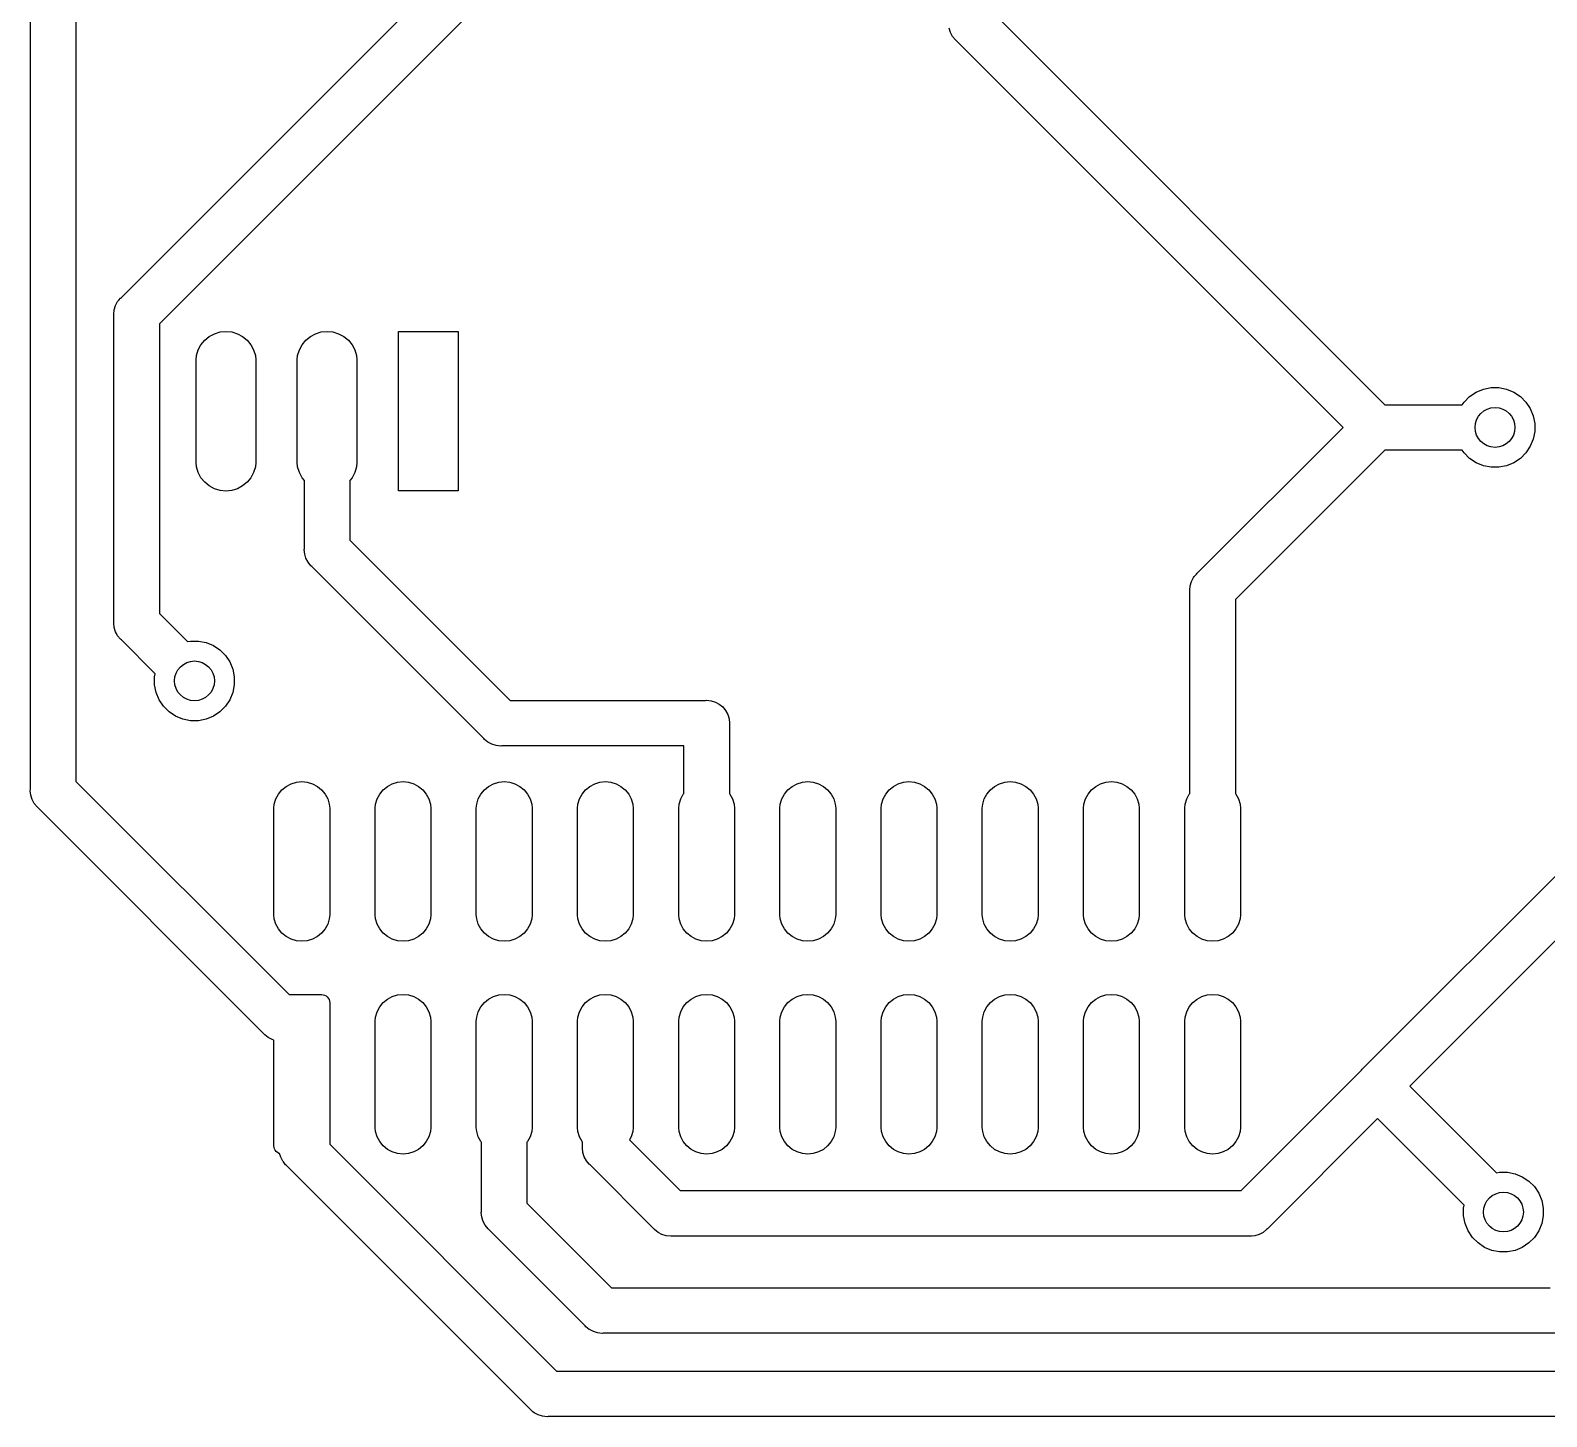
# Model space of a CAD drawing. Extents: x 0.31 to 6.77, y 0.22 to 4.01.
# Drawn here: x 0.307 to 1.805, y 0.707 to 2.076 of the extents above; entities that cross this region are included whole.
import ezdxf

# ---------------------------------------------------------------- set-up
doc = ezdxf.new("R2010")
doc.units = 0
doc.header["$MEASUREMENT"] = 0
doc.layers.add('BLACK', color=7, linetype='CONTINUOUS')

msp = doc.modelspace()

# ---------------------------------------------------------------- linework, layer by layer
at = {"layer": 'BLACK', "linetype": 'CONTINUOUS'}
for p, q in [((0.396659, 1.8124), (1.1025, 2.51825)), ((1.14013, 2.49223), (0.434287, 1.78639)), ((0.306835, 1.32609), (0.306835, 2.29569)), ((0.351835, 2.28748), (0.351835, 1.33431)), ((1.2594, 2.09218), (1.64511, 1.70647)), ((1.21601, 2.07421), (1.21472, 2.07845)), ((1.2181, 2.0703), (1.21601, 2.07421)), ((1.22091, 2.06688), (1.2181, 2.0703)), ((1.22177, 2.06617), (1.22091, 2.06688)), ((1.60397, 1.68397), (1.22177, 2.06617)), ((0.389179, 1.79571), (0.389613, 1.80012)), ((0.389613, 1.80012), (0.3909, 1.80436)), ((0.3909, 1.80436), (0.392989, 1.80827)), ((0.392989, 1.80827), (0.394113, 1.80964)), ((0.394113, 1.80964), (0.395801, 1.8117)), ((0.395801, 1.8117), (0.396659, 1.8124)), ((0.389287, 1.79461), (0.389179, 1.79571)), ((0.389287, 1.49185), (0.389287, 1.79461)), ((0.434287, 1.78639), (0.434287, 1.50006)), ((0.47533, 1.7657), (0.47902, 1.77019)), ((0.47902, 1.77019), (0.483516, 1.77388)), ((0.483516, 1.77388), (0.488646, 1.77662)), ((0.488646, 1.77662), (0.494212, 1.77831)), ((0.494212, 1.77831), (0.5, 1.77888)), ((0.5, 1.77888), (0.505788, 1.77831)), ((0.505788, 1.77831), (0.511354, 1.77662)), ((0.511354, 1.77662), (0.516484, 1.77388)), ((0.516484, 1.77388), (0.52098, 1.77019)), ((0.52098, 1.77019), (0.52467, 1.7657)), ((0.57533, 1.7657), (0.57902, 1.77019)), ((0.57902, 1.77019), (0.583516, 1.77388)), ((0.583516, 1.77388), (0.588646, 1.77662)), ((0.588646, 1.77662), (0.594212, 1.77831)), ((0.594212, 1.77831), (0.6, 1.77888)), ((0.6, 1.77888), (0.605788, 1.77831)), ((0.605788, 1.77831), (0.611354, 1.77662)), ((0.611354, 1.77662), (0.616484, 1.77388)), ((0.616484, 1.77388), (0.62098, 1.77019)), ((0.62098, 1.77019), (0.62467, 1.7657)), ((0.670472, 1.62126), (0.670472, 1.77874)), ((0.670472, 1.77874), (0.729528, 1.77874)), ((0.729528, 1.77874), (0.729528, 1.62126)), ((0.470472, 1.75066), (0.4709, 1.755)), ((0.4709, 1.755), (0.472588, 1.76057)), ((0.472588, 1.76057), (0.47533, 1.7657)), ((0.52467, 1.7657), (0.527412, 1.76057)), ((0.527412, 1.76057), (0.5291, 1.755)), ((0.5291, 1.755), (0.529528, 1.75066)), ((0.570472, 1.75066), (0.5709, 1.755)), ((0.5709, 1.755), (0.572588, 1.76057)), ((0.572588, 1.76057), (0.57533, 1.7657)), ((0.62467, 1.7657), (0.627412, 1.76057)), ((0.627412, 1.76057), (0.6291, 1.755)), ((0.6291, 1.755), (0.629528, 1.75066)), ((0.470472, 1.64934), (0.470472, 1.75066)), ((0.529528, 1.75066), (0.529528, 1.64934)), ((0.570472, 1.64934), (0.570472, 1.75066)), ((0.629528, 1.75066), (0.629528, 1.64934)), ((1.7426, 1.72183), (1.75021, 1.72334)), ((1.75021, 1.72334), (1.75796, 1.72334)), ((1.75796, 1.72334), (1.76557, 1.72183)), ((1.72177, 1.70647), (1.7235, 1.70907)), ((1.7235, 1.70907), (1.72899, 1.71455)), ((1.72899, 1.71455), (1.73543, 1.71886)), ((1.73543, 1.71886), (1.7426, 1.72183)), ((1.76557, 1.72183), (1.77273, 1.71886)), ((1.77273, 1.71886), (1.77918, 1.71455)), ((1.77918, 1.71455), (1.78466, 1.70907)), ((1.78466, 1.70907), (1.78897, 1.70262)), ((1.64511, 1.70647), (1.72177, 1.70647)), ((1.78897, 1.70262), (1.79194, 1.69545)), ((1.79194, 1.69545), (1.79345, 1.68785)), ((1.45987, 1.53987), (1.60397, 1.68397)), ((1.79345, 1.68009), (1.79194, 1.67248)), ((1.79345, 1.68785), (1.79345, 1.68009)), ((1.78897, 1.66532), (1.78466, 1.65887)), ((1.79194, 1.67248), (1.78897, 1.66532)), ((0.4709, 1.645), (0.470472, 1.64934)), ((0.529528, 1.64934), (0.5291, 1.645)), ((0.5709, 1.645), (0.570472, 1.64934)), ((0.629528, 1.64934), (0.6291, 1.645)), ((1.64511, 1.66147), (1.4975, 1.51386)), ((1.72177, 1.66147), (1.64511, 1.66147)), ((1.7235, 1.65887), (1.72177, 1.66147)), ((1.72899, 1.65339), (1.7235, 1.65887)), ((1.73543, 1.64908), (1.72899, 1.65339)), ((1.7426, 1.64611), (1.73543, 1.64908)), ((1.77273, 1.64908), (1.76557, 1.64611)), ((1.77918, 1.65339), (1.77273, 1.64908)), ((1.78466, 1.65887), (1.77918, 1.65339)), ((0.472588, 1.63943), (0.4709, 1.645)), ((0.47533, 1.6343), (0.472588, 1.63943)), ((0.47902, 1.62981), (0.47533, 1.6343)), ((0.52467, 1.6343), (0.52098, 1.62981)), ((0.527412, 1.63943), (0.52467, 1.6343)), ((0.5291, 1.645), (0.527412, 1.63943)), ((0.572588, 1.63943), (0.5709, 1.645)), ((0.57533, 1.6343), (0.572588, 1.63943)), ((0.5775, 1.63166), (0.57533, 1.6343)), ((0.62467, 1.6343), (0.6225, 1.63166)), ((0.627412, 1.63943), (0.62467, 1.6343)), ((0.6291, 1.645), (0.627412, 1.63943)), ((1.75021, 1.6446), (1.7426, 1.64611)), ((1.75796, 1.6446), (1.75021, 1.6446)), ((1.76557, 1.64611), (1.75796, 1.6446)), ((0.483516, 1.62612), (0.47902, 1.62981)), ((0.488646, 1.62338), (0.483516, 1.62612)), ((0.494212, 1.62169), (0.488646, 1.62338)), ((0.5, 1.62112), (0.494212, 1.62169)), ((0.505788, 1.62169), (0.5, 1.62112)), ((0.511354, 1.62338), (0.505788, 1.62169)), ((0.516484, 1.62612), (0.511354, 1.62338)), ((0.52098, 1.62981), (0.516484, 1.62612)), ((0.5775, 1.56443), (0.5775, 1.63166)), ((0.6225, 1.63166), (0.6225, 1.57264)), ((0.729528, 1.62126), (0.670472, 1.62126)), ((0.577391, 1.56332), (0.5775, 1.56443)), ((0.577826, 1.55891), (0.577391, 1.56332)), ((0.579112, 1.55467), (0.577826, 1.55891)), ((0.6225, 1.57264), (0.780847, 1.4143)), ((0.581201, 1.55076), (0.579112, 1.55467)), ((0.584013, 1.54734), (0.581201, 1.55076)), ((0.581201, 1.55076), (0.581201, 1.55076)), ((0.584872, 1.54663), (0.584013, 1.54734)), ((0.754836, 1.37667), (0.584872, 1.54663)), ((1.45283, 1.52759), (1.45411, 1.53183)), ((1.45411, 1.53183), (1.4562, 1.53574)), ((1.4562, 1.53574), (1.45691, 1.5366)), ((1.45691, 1.5366), (1.45901, 1.53916)), ((1.45901, 1.53916), (1.45987, 1.53987)), ((1.45239, 1.52318), (1.45283, 1.52759)), ((1.4525, 1.52207), (1.45239, 1.52318)), ((1.4525, 1.39069), (1.4525, 1.52207)), ((1.4975, 1.51386), (1.4975, 1.32232)), ((0.434287, 1.50006), (0.462004, 1.47234)), ((0.389179, 1.49074), (0.389287, 1.49185)), ((0.389613, 1.48633), (0.389179, 1.49074)), ((0.3909, 1.48209), (0.389613, 1.48633)), ((0.391828, 1.48035), (0.3909, 1.48209)), ((0.392989, 1.47818), (0.391828, 1.48035)), ((0.395801, 1.47475), (0.392989, 1.47818)), ((0.396659, 1.47405), (0.395801, 1.47475)), ((0.430184, 1.44052), (0.396659, 1.47405)), ((0.462004, 1.47234), (0.465067, 1.47295)), ((0.465067, 1.47295), (0.472822, 1.47295)), ((0.472822, 1.47295), (0.480429, 1.47144)), ((0.480429, 1.47144), (0.487594, 1.46847)), ((0.487594, 1.46847), (0.494042, 1.46416)), ((0.494042, 1.46416), (0.499526, 1.45868)), ((0.499526, 1.45868), (0.503834, 1.45223)), ((0.429575, 1.43746), (0.430184, 1.44052)), ((0.503834, 1.45223), (0.506802, 1.44507)), ((0.506802, 1.44507), (0.508315, 1.43746)), ((0.429575, 1.42971), (0.429575, 1.43746)), ((0.431088, 1.4221), (0.429575, 1.42971)), ((0.508315, 1.42971), (0.506802, 1.4221)), ((0.508315, 1.43746), (0.508315, 1.42971)), ((0.434056, 1.41493), (0.431088, 1.4221)), ((0.438364, 1.40849), (0.434056, 1.41493)), ((0.503834, 1.41493), (0.499526, 1.40849)), ((0.506802, 1.4221), (0.503834, 1.41493)), ((0.780847, 1.4143), (0.973895, 1.4143)), ((0.973895, 1.4143), (0.975, 1.4144)), ((0.975, 1.4144), (0.979411, 1.41397)), ((0.979411, 1.41397), (0.983652, 1.41268)), ((0.983652, 1.41268), (0.987561, 1.41059)), ((0.987561, 1.41059), (0.990987, 1.40778)), ((0.443848, 1.403), (0.438364, 1.40849)), ((0.450296, 1.39869), (0.443848, 1.403)), ((0.457461, 1.39573), (0.450296, 1.39869)), ((0.465067, 1.39421), (0.457461, 1.39573)), ((0.472822, 1.39421), (0.465067, 1.39421)), ((0.480429, 1.39573), (0.472822, 1.39421)), ((0.487594, 1.39869), (0.480429, 1.39573)), ((0.494042, 1.403), (0.487594, 1.39869)), ((0.499526, 1.40849), (0.494042, 1.403)), ((0.990987, 1.40778), (0.993799, 1.40436)), ((0.993799, 1.40436), (0.995888, 1.40045)), ((0.995888, 1.40045), (0.997174, 1.39621)), ((0.997174, 1.39621), (0.997609, 1.3918)), ((0.997609, 1.3918), (0.9975, 1.39069)), ((0.9975, 1.39069), (0.9975, 1.32232)), ((1.4525, 1.32232), (1.4525, 1.39069)), ((1.4525, 1.39069), (1.4525, 1.39069)), ((0.755541, 1.37581), (0.754836, 1.37667)), ((0.758967, 1.373), (0.755541, 1.37581)), ((0.762876, 1.37091), (0.758967, 1.373)), ((0.767117, 1.36962), (0.762876, 1.37091)), ((0.771528, 1.36919), (0.767117, 1.36962)), ((0.772633, 1.3693), (0.771528, 1.36919)), ((0.9525, 1.3693), (0.772633, 1.3693)), ((0.9525, 1.32232), (0.9525, 1.3693)), ((0.351835, 1.33431), (0.562521, 1.12362)), ((0.569597, 1.33346), (0.575, 1.33399)), ((0.575, 1.33399), (0.580402, 1.33346)), ((0.669597, 1.33346), (0.675, 1.33399)), ((0.675, 1.33399), (0.680402, 1.33346)), ((0.769597, 1.33346), (0.775, 1.33399)), ((0.775, 1.33399), (0.780402, 1.33346)), ((0.869597, 1.33346), (0.875, 1.33399)), ((0.875, 1.33399), (0.880402, 1.33346)), ((1.0696, 1.33346), (1.075, 1.33399)), ((1.075, 1.33399), (1.0804, 1.33346)), ((1.1696, 1.33346), (1.175, 1.33399)), ((1.175, 1.33399), (1.1804, 1.33346)), ((1.2696, 1.33346), (1.275, 1.33399)), ((1.275, 1.33399), (1.2804, 1.33346)), ((1.3696, 1.33346), (1.375, 1.33399)), ((1.375, 1.33399), (1.3804, 1.33346)), ((0.306726, 1.32499), (0.306835, 1.32609)), ((0.30716, 1.32058), (0.306726, 1.32499)), ((0.308447, 1.31634), (0.30716, 1.32058)), ((0.549416, 1.3169), (0.551975, 1.32168)), ((0.551975, 1.32168), (0.555419, 1.32588)), ((0.555419, 1.32588), (0.559615, 1.32932)), ((0.559615, 1.32932), (0.564403, 1.33188)), ((0.564403, 1.33188), (0.569597, 1.33346)), ((0.580402, 1.33346), (0.585597, 1.33188)), ((0.585597, 1.33188), (0.590385, 1.32932)), ((0.590385, 1.32932), (0.594581, 1.32588)), ((0.594581, 1.32588), (0.598025, 1.32168)), ((0.598025, 1.32168), (0.600584, 1.3169)), ((0.649416, 1.3169), (0.651975, 1.32168)), ((0.651975, 1.32168), (0.655419, 1.32588)), ((0.655419, 1.32588), (0.659615, 1.32932)), ((0.659615, 1.32932), (0.664403, 1.33188)), ((0.664403, 1.33188), (0.669597, 1.33346)), ((0.680402, 1.33346), (0.685597, 1.33188)), ((0.685597, 1.33188), (0.690385, 1.32932)), ((0.690385, 1.32932), (0.694581, 1.32588)), ((0.694581, 1.32588), (0.698025, 1.32168)), ((0.698025, 1.32168), (0.700584, 1.3169)), ((0.749416, 1.3169), (0.751975, 1.32168)), ((0.751975, 1.32168), (0.755419, 1.32588)), ((0.755419, 1.32588), (0.759615, 1.32932)), ((0.759615, 1.32932), (0.764403, 1.33188)), ((0.764403, 1.33188), (0.769597, 1.33346)), ((0.780402, 1.33346), (0.785597, 1.33188)), ((0.785597, 1.33188), (0.790385, 1.32932)), ((0.790385, 1.32932), (0.794581, 1.32588)), ((0.794581, 1.32588), (0.798025, 1.32168)), ((0.798025, 1.32168), (0.800584, 1.3169)), ((0.849416, 1.3169), (0.851975, 1.32168)), ((0.851975, 1.32168), (0.855419, 1.32588)), ((0.855419, 1.32588), (0.859615, 1.32932)), ((0.859615, 1.32932), (0.864403, 1.33188)), ((0.864403, 1.33188), (0.869597, 1.33346)), ((0.880402, 1.33346), (0.885597, 1.33188)), ((0.885597, 1.33188), (0.890385, 1.32932)), ((0.890385, 1.32932), (0.894581, 1.32588)), ((0.894581, 1.32588), (0.898025, 1.32168)), ((0.898025, 1.32168), (0.900584, 1.3169)), ((0.949416, 1.3169), (0.951975, 1.32168)), ((0.951975, 1.32168), (0.9525, 1.32232)), ((0.9975, 1.32232), (0.998025, 1.32168)), ((0.998025, 1.32168), (1.00058, 1.3169)), ((1.04942, 1.3169), (1.05197, 1.32168)), ((1.05197, 1.32168), (1.05542, 1.32588)), ((1.05542, 1.32588), (1.05961, 1.32932)), ((1.05961, 1.32932), (1.0644, 1.33188)), ((1.0644, 1.33188), (1.0696, 1.33346)), ((1.0804, 1.33346), (1.0856, 1.33188)), ((1.0856, 1.33188), (1.09039, 1.32932)), ((1.09039, 1.32932), (1.09458, 1.32588)), ((1.09458, 1.32588), (1.09803, 1.32168)), ((1.09803, 1.32168), (1.10058, 1.3169)), ((1.14942, 1.3169), (1.15197, 1.32168)), ((1.15197, 1.32168), (1.15542, 1.32588)), ((1.15542, 1.32588), (1.15961, 1.32932)), ((1.15961, 1.32932), (1.1644, 1.33188)), ((1.1644, 1.33188), (1.1696, 1.33346)), ((1.1804, 1.33346), (1.1856, 1.33188)), ((1.1856, 1.33188), (1.19039, 1.32932)), ((1.19039, 1.32932), (1.19458, 1.32588)), ((1.19458, 1.32588), (1.19803, 1.32168)), ((1.19803, 1.32168), (1.20058, 1.3169)), ((1.24942, 1.3169), (1.25197, 1.32168)), ((1.25197, 1.32168), (1.25542, 1.32588)), ((1.25542, 1.32588), (1.25961, 1.32932)), ((1.25961, 1.32932), (1.2644, 1.33188)), ((1.2644, 1.33188), (1.2696, 1.33346)), ((1.2804, 1.33346), (1.2856, 1.33188)), ((1.2856, 1.33188), (1.29039, 1.32932)), ((1.29039, 1.32932), (1.29458, 1.32588)), ((1.29458, 1.32588), (1.29803, 1.32168)), ((1.29803, 1.32168), (1.30058, 1.3169)), ((1.34942, 1.3169), (1.35197, 1.32168)), ((1.35197, 1.32168), (1.35542, 1.32588)), ((1.35542, 1.32588), (1.35961, 1.32932)), ((1.35961, 1.32932), (1.3644, 1.33188)), ((1.3644, 1.33188), (1.3696, 1.33346)), ((1.3804, 1.33346), (1.3856, 1.33188)), ((1.3856, 1.33188), (1.39039, 1.32932)), ((1.39039, 1.32932), (1.39458, 1.32588)), ((1.39458, 1.32588), (1.39803, 1.32168)), ((1.39803, 1.32168), (1.40058, 1.3169)), ((1.44942, 1.3169), (1.45197, 1.32168)), ((1.45197, 1.32168), (1.4525, 1.32232)), ((1.4975, 1.32232), (1.49803, 1.32168)), ((1.49803, 1.32168), (1.50058, 1.3169)), ((0.310536, 1.31243), (0.308447, 1.31634)), ((0.313348, 1.309), (0.310536, 1.31243)), ((0.310536, 1.31243), (0.310536, 1.31243)), ((0.314206, 1.3083), (0.313348, 1.309)), ((0.537631, 1.08487), (0.314206, 1.3083)), ((0.547441, 1.30765), (0.54784, 1.3117)), ((0.547441, 1.20258), (0.547441, 1.30765)), ((0.54784, 1.3117), (0.549416, 1.3169)), ((0.600584, 1.3169), (0.60216, 1.3117)), ((0.60216, 1.3117), (0.602559, 1.30765)), ((0.602559, 1.30765), (0.602559, 1.20258)), ((0.647441, 1.30765), (0.64784, 1.3117)), ((0.647441, 1.20258), (0.647441, 1.30765)), ((0.64784, 1.3117), (0.649416, 1.3169)), ((0.700584, 1.3169), (0.70216, 1.3117)), ((0.70216, 1.3117), (0.702559, 1.30765)), ((0.702559, 1.30765), (0.702559, 1.20258)), ((0.747441, 1.30765), (0.74784, 1.3117)), ((0.747441, 1.20258), (0.747441, 1.30765)), ((0.74784, 1.3117), (0.749416, 1.3169)), ((0.800584, 1.3169), (0.80216, 1.3117)), ((0.80216, 1.3117), (0.802559, 1.30765)), ((0.802559, 1.30765), (0.802559, 1.20258)), ((0.847441, 1.30765), (0.84784, 1.3117)), ((0.847441, 1.20258), (0.847441, 1.30765)), ((0.84784, 1.3117), (0.849416, 1.3169)), ((0.900584, 1.3169), (0.90216, 1.3117)), ((0.90216, 1.3117), (0.902559, 1.30765)), ((0.902559, 1.30765), (0.902559, 1.20258)), ((0.947441, 1.30765), (0.94784, 1.3117)), ((0.947441, 1.20258), (0.947441, 1.30765)), ((0.94784, 1.3117), (0.949416, 1.3169)), ((1.00058, 1.3169), (1.00216, 1.3117)), ((1.00216, 1.3117), (1.00256, 1.30765)), ((1.00256, 1.30765), (1.00256, 1.20258)), ((1.04744, 1.30765), (1.04784, 1.3117)), ((1.04744, 1.20258), (1.04744, 1.30765)), ((1.04784, 1.3117), (1.04942, 1.3169)), ((1.10058, 1.3169), (1.10216, 1.3117)), ((1.10216, 1.3117), (1.10256, 1.30765)), ((1.10256, 1.30765), (1.10256, 1.20258)), ((1.14744, 1.30765), (1.14784, 1.3117)), ((1.14744, 1.20258), (1.14744, 1.30765)), ((1.14784, 1.3117), (1.14942, 1.3169)), ((1.20058, 1.3169), (1.20216, 1.3117)), ((1.20216, 1.3117), (1.20256, 1.30765)), ((1.20256, 1.30765), (1.20256, 1.20258)), ((1.24744, 1.30765), (1.24784, 1.3117)), ((1.24744, 1.20258), (1.24744, 1.30765)), ((1.24784, 1.3117), (1.24942, 1.3169)), ((1.30058, 1.3169), (1.30216, 1.3117)), ((1.30216, 1.3117), (1.30256, 1.30765)), ((1.30256, 1.30765), (1.30256, 1.20258)), ((1.34744, 1.30765), (1.34784, 1.3117)), ((1.34744, 1.20258), (1.34744, 1.30765)), ((1.34784, 1.3117), (1.34942, 1.3169)), ((1.40058, 1.3169), (1.40216, 1.3117)), ((1.40216, 1.3117), (1.40256, 1.30765)), ((1.40256, 1.30765), (1.40256, 1.20258)), ((1.44744, 1.30765), (1.44784, 1.3117)), ((1.44744, 1.20258), (1.44744, 1.30765)), ((1.44784, 1.3117), (1.44942, 1.3169)), ((1.50058, 1.3169), (1.50216, 1.3117)), ((1.50216, 1.3117), (1.50256, 1.30765)), ((1.50256, 1.30765), (1.50256, 1.20258)), ((1.62293, 1.04981), (1.83195, 1.25882)), ((1.86958, 1.23281), (1.66988, 1.03311)), ((0.54784, 1.19853), (0.547441, 1.20258)), ((0.602559, 1.20258), (0.60216, 1.19853)), ((0.64784, 1.19853), (0.647441, 1.20258)), ((0.702559, 1.20258), (0.70216, 1.19853)), ((0.74784, 1.19853), (0.747441, 1.20258)), ((0.802559, 1.20258), (0.80216, 1.19853)), ((0.84784, 1.19853), (0.847441, 1.20258)), ((0.902559, 1.20258), (0.90216, 1.19853)), ((0.94784, 1.19853), (0.947441, 1.20258)), ((1.00256, 1.20258), (1.00216, 1.19853)), ((1.04784, 1.19853), (1.04744, 1.20258)), ((1.10256, 1.20258), (1.10216, 1.19853)), ((1.14784, 1.19853), (1.14744, 1.20258)), ((1.20256, 1.20258), (1.20216, 1.19853)), ((1.24784, 1.19853), (1.24744, 1.20258)), ((1.30256, 1.20258), (1.30216, 1.19853)), ((1.34784, 1.19853), (1.34744, 1.20258)), ((1.40256, 1.20258), (1.40216, 1.19853)), ((1.44784, 1.19853), (1.44744, 1.20258)), ((1.50256, 1.20258), (1.50216, 1.19853)), ((0.549416, 1.19334), (0.54784, 1.19853)), ((0.551975, 1.18855), (0.549416, 1.19334)), ((0.555419, 1.18436), (0.551975, 1.18855)), ((0.559615, 1.18091), (0.555419, 1.18436)), ((0.594581, 1.18436), (0.590385, 1.18091)), ((0.598025, 1.18855), (0.594581, 1.18436)), ((0.600584, 1.19334), (0.598025, 1.18855)), ((0.60216, 1.19853), (0.600584, 1.19334)), ((0.649416, 1.19334), (0.64784, 1.19853)), ((0.651975, 1.18855), (0.649416, 1.19334)), ((0.655419, 1.18436), (0.651975, 1.18855)), ((0.659615, 1.18091), (0.655419, 1.18436)), ((0.694581, 1.18436), (0.690385, 1.18091)), ((0.698025, 1.18855), (0.694581, 1.18436)), ((0.700584, 1.19334), (0.698025, 1.18855)), ((0.70216, 1.19853), (0.700584, 1.19334)), ((0.749416, 1.19334), (0.74784, 1.19853)), ((0.751975, 1.18855), (0.749416, 1.19334)), ((0.755419, 1.18436), (0.751975, 1.18855)), ((0.759615, 1.18091), (0.755419, 1.18436)), ((0.794581, 1.18436), (0.790385, 1.18091)), ((0.798025, 1.18855), (0.794581, 1.18436)), ((0.800584, 1.19334), (0.798025, 1.18855)), ((0.80216, 1.19853), (0.800584, 1.19334)), ((0.849416, 1.19334), (0.84784, 1.19853)), ((0.851975, 1.18855), (0.849416, 1.19334)), ((0.855419, 1.18436), (0.851975, 1.18855)), ((0.859615, 1.18091), (0.855419, 1.18436)), ((0.894581, 1.18436), (0.890385, 1.18091)), ((0.898025, 1.18855), (0.894581, 1.18436)), ((0.900584, 1.19334), (0.898025, 1.18855)), ((0.90216, 1.19853), (0.900584, 1.19334)), ((0.949416, 1.19334), (0.94784, 1.19853)), ((0.951975, 1.18855), (0.949416, 1.19334)), ((0.955419, 1.18436), (0.951975, 1.18855)), ((0.959615, 1.18091), (0.955419, 1.18436)), ((0.994581, 1.18436), (0.990385, 1.18091)), ((0.998025, 1.18855), (0.994581, 1.18436)), ((1.00058, 1.19334), (0.998025, 1.18855)), ((1.00216, 1.19853), (1.00058, 1.19334)), ((1.04942, 1.19334), (1.04784, 1.19853)), ((1.05197, 1.18855), (1.04942, 1.19334)), ((1.05542, 1.18436), (1.05197, 1.18855)), ((1.05961, 1.18091), (1.05542, 1.18436)), ((1.09458, 1.18436), (1.09039, 1.18091)), ((1.09803, 1.18855), (1.09458, 1.18436)), ((1.10058, 1.19334), (1.09803, 1.18855)), ((1.10216, 1.19853), (1.10058, 1.19334)), ((1.14942, 1.19334), (1.14784, 1.19853)), ((1.15197, 1.18855), (1.14942, 1.19334)), ((1.15542, 1.18436), (1.15197, 1.18855)), ((1.15961, 1.18091), (1.15542, 1.18436)), ((1.19458, 1.18436), (1.19039, 1.18091)), ((1.19803, 1.18855), (1.19458, 1.18436)), ((1.20058, 1.19334), (1.19803, 1.18855)), ((1.20216, 1.19853), (1.20058, 1.19334)), ((1.24942, 1.19334), (1.24784, 1.19853)), ((1.25197, 1.18855), (1.24942, 1.19334)), ((1.25542, 1.18436), (1.25197, 1.18855)), ((1.25961, 1.18091), (1.25542, 1.18436)), ((1.29458, 1.18436), (1.29039, 1.18091)), ((1.29803, 1.18855), (1.29458, 1.18436)), ((1.30058, 1.19334), (1.29803, 1.18855)), ((1.30216, 1.19853), (1.30058, 1.19334)), ((1.34942, 1.19334), (1.34784, 1.19853)), ((1.35197, 1.18855), (1.34942, 1.19334)), ((1.35542, 1.18436), (1.35197, 1.18855)), ((1.35961, 1.18091), (1.35542, 1.18436)), ((1.39458, 1.18436), (1.39039, 1.18091)), ((1.39803, 1.18855), (1.39458, 1.18436)), ((1.40058, 1.19334), (1.39803, 1.18855)), ((1.40216, 1.19853), (1.40058, 1.19334)), ((1.44942, 1.19334), (1.44784, 1.19853)), ((1.45197, 1.18855), (1.44942, 1.19334)), ((1.45542, 1.18436), (1.45197, 1.18855)), ((1.45961, 1.18091), (1.45542, 1.18436)), ((1.49458, 1.18436), (1.49039, 1.18091)), ((1.49803, 1.18855), (1.49458, 1.18436)), ((1.50058, 1.19334), (1.49803, 1.18855)), ((1.50216, 1.19853), (1.50058, 1.19334)), ((0.564403, 1.17835), (0.559615, 1.18091)), ((0.569598, 1.17678), (0.564403, 1.17835)), ((0.575, 1.17624), (0.569598, 1.17678)), ((0.580403, 1.17678), (0.575, 1.17624)), ((0.585597, 1.17835), (0.580403, 1.17678)), ((0.590385, 1.18091), (0.585597, 1.17835)), ((0.664403, 1.17835), (0.659615, 1.18091)), ((0.669598, 1.17678), (0.664403, 1.17835)), ((0.675, 1.17624), (0.669598, 1.17678)), ((0.680403, 1.17678), (0.675, 1.17624)), ((0.685597, 1.17835), (0.680403, 1.17678)), ((0.690385, 1.18091), (0.685597, 1.17835)), ((0.764403, 1.17835), (0.759615, 1.18091)), ((0.769598, 1.17678), (0.764403, 1.17835)), ((0.775, 1.17624), (0.769598, 1.17678)), ((0.780403, 1.17678), (0.775, 1.17624)), ((0.785597, 1.17835), (0.780403, 1.17678)), ((0.790385, 1.18091), (0.785597, 1.17835)), ((0.864403, 1.17835), (0.859615, 1.18091)), ((0.869598, 1.17678), (0.864403, 1.17835)), ((0.875, 1.17624), (0.869598, 1.17678)), ((0.880403, 1.17678), (0.875, 1.17624)), ((0.885597, 1.17835), (0.880403, 1.17678)), ((0.890385, 1.18091), (0.885597, 1.17835)), ((0.964403, 1.17835), (0.959615, 1.18091)), ((0.969598, 1.17678), (0.964403, 1.17835)), ((0.975, 1.17624), (0.969598, 1.17678)), ((0.980403, 1.17678), (0.975, 1.17624)), ((0.985597, 1.17835), (0.980403, 1.17678)), ((0.990385, 1.18091), (0.985597, 1.17835)), ((1.0644, 1.17835), (1.05961, 1.18091)), ((1.0696, 1.17678), (1.0644, 1.17835)), ((1.075, 1.17624), (1.0696, 1.17678)), ((1.0804, 1.17678), (1.075, 1.17624)), ((1.0856, 1.17835), (1.0804, 1.17678)), ((1.09039, 1.18091), (1.0856, 1.17835)), ((1.1644, 1.17835), (1.15961, 1.18091)), ((1.1696, 1.17678), (1.1644, 1.17835)), ((1.175, 1.17624), (1.1696, 1.17678)), ((1.1804, 1.17678), (1.175, 1.17624)), ((1.1856, 1.17835), (1.1804, 1.17678)), ((1.19039, 1.18091), (1.1856, 1.17835)), ((1.2644, 1.17835), (1.25961, 1.18091)), ((1.2696, 1.17678), (1.2644, 1.17835)), ((1.275, 1.17624), (1.2696, 1.17678)), ((1.2804, 1.17678), (1.275, 1.17624)), ((1.2856, 1.17835), (1.2804, 1.17678)), ((1.29039, 1.18091), (1.2856, 1.17835)), ((1.3644, 1.17835), (1.35961, 1.18091)), ((1.3696, 1.17678), (1.3644, 1.17835)), ((1.375, 1.17624), (1.3696, 1.17678)), ((1.3804, 1.17678), (1.375, 1.17624)), ((1.3856, 1.17835), (1.3804, 1.17678)), ((1.39039, 1.18091), (1.3856, 1.17835)), ((1.4644, 1.17835), (1.45961, 1.18091)), ((1.4696, 1.17678), (1.4644, 1.17835)), ((1.475, 1.17624), (1.4696, 1.17678)), ((1.4804, 1.17678), (1.475, 1.17624)), ((1.4856, 1.17835), (1.4804, 1.17678)), ((1.49039, 1.18091), (1.4856, 1.17835)), ((0.562521, 1.12362), (0.594457, 1.12362)), ((0.594457, 1.12362), (0.596037, 1.12347)), ((0.596037, 1.12347), (0.597557, 1.12301)), ((0.597557, 1.12301), (0.598958, 1.12226)), ((0.598958, 1.12226), (0.600186, 1.12125)), ((0.600186, 1.12125), (0.601194, 1.12002)), ((0.601194, 1.12002), (0.601942, 1.11862)), ((0.601942, 1.11862), (0.602403, 1.1171)), ((0.602403, 1.1171), (0.602559, 1.11552)), ((0.602559, 1.11552), (0.602559, 0.975765)), ((0.649416, 1.10666), (0.651975, 1.11145)), ((0.651975, 1.11145), (0.655419, 1.11564)), ((0.655419, 1.11564), (0.659615, 1.11909)), ((0.659615, 1.11909), (0.664403, 1.12165)), ((0.664403, 1.12165), (0.669597, 1.12322)), ((0.669597, 1.12322), (0.675, 1.12376)), ((0.675, 1.12376), (0.680402, 1.12322)), ((0.680402, 1.12322), (0.685597, 1.12165)), ((0.685597, 1.12165), (0.690385, 1.11909)), ((0.690385, 1.11909), (0.694581, 1.11564)), ((0.694581, 1.11564), (0.698025, 1.11145)), ((0.698025, 1.11145), (0.700584, 1.10666)), ((0.749416, 1.10666), (0.751975, 1.11145)), ((0.751975, 1.11145), (0.755419, 1.11564)), ((0.755419, 1.11564), (0.759615, 1.11909)), ((0.759615, 1.11909), (0.764403, 1.12165)), ((0.764403, 1.12165), (0.769597, 1.12322)), ((0.769597, 1.12322), (0.775, 1.12376)), ((0.775, 1.12376), (0.780402, 1.12322)), ((0.780402, 1.12322), (0.785597, 1.12165)), ((0.785597, 1.12165), (0.790385, 1.11909)), ((0.790385, 1.11909), (0.794581, 1.11564)), ((0.794581, 1.11564), (0.798025, 1.11145)), ((0.798025, 1.11145), (0.800584, 1.10666)), ((0.849416, 1.10666), (0.851975, 1.11145)), ((0.851975, 1.11145), (0.855419, 1.11564)), ((0.855419, 1.11564), (0.859615, 1.11909)), ((0.859615, 1.11909), (0.864403, 1.12165)), ((0.864403, 1.12165), (0.869597, 1.12322)), ((0.869597, 1.12322), (0.875, 1.12376)), ((0.875, 1.12376), (0.880402, 1.12322)), ((0.880402, 1.12322), (0.885597, 1.12165)), ((0.885597, 1.12165), (0.890385, 1.11909)), ((0.890385, 1.11909), (0.894581, 1.11564)), ((0.894581, 1.11564), (0.898025, 1.11145)), ((0.898025, 1.11145), (0.900584, 1.10666)), ((0.949416, 1.10666), (0.951975, 1.11145)), ((0.951975, 1.11145), (0.955419, 1.11564)), ((0.955419, 1.11564), (0.959615, 1.11909)), ((0.959615, 1.11909), (0.964403, 1.12165)), ((0.964403, 1.12165), (0.969597, 1.12322)), ((0.969597, 1.12322), (0.975, 1.12376)), ((0.975, 1.12376), (0.980402, 1.12322)), ((0.980402, 1.12322), (0.985597, 1.12165)), ((0.985597, 1.12165), (0.990385, 1.11909)), ((0.990385, 1.11909), (0.994581, 1.11564)), ((0.994581, 1.11564), (0.998025, 1.11145)), ((0.998025, 1.11145), (1.00058, 1.10666)), ((1.04942, 1.10666), (1.05197, 1.11145)), ((1.05197, 1.11145), (1.05542, 1.11564)), ((1.05542, 1.11564), (1.05961, 1.11909)), ((1.05961, 1.11909), (1.0644, 1.12165)), ((1.0644, 1.12165), (1.0696, 1.12322)), ((1.0696, 1.12322), (1.075, 1.12376)), ((1.075, 1.12376), (1.0804, 1.12322)), ((1.0804, 1.12322), (1.0856, 1.12165)), ((1.0856, 1.12165), (1.09039, 1.11909)), ((1.09039, 1.11909), (1.09458, 1.11564)), ((1.09458, 1.11564), (1.09803, 1.11145)), ((1.09803, 1.11145), (1.10058, 1.10666)), ((1.14942, 1.10666), (1.15197, 1.11145)), ((1.15197, 1.11145), (1.15542, 1.11564)), ((1.15542, 1.11564), (1.15961, 1.11909)), ((1.15961, 1.11909), (1.1644, 1.12165)), ((1.1644, 1.12165), (1.1696, 1.12322)), ((1.1696, 1.12322), (1.175, 1.12376)), ((1.175, 1.12376), (1.1804, 1.12322)), ((1.1804, 1.12322), (1.1856, 1.12165)), ((1.1856, 1.12165), (1.19039, 1.11909)), ((1.19039, 1.11909), (1.19458, 1.11564)), ((1.19458, 1.11564), (1.19803, 1.11145)), ((1.19803, 1.11145), (1.20058, 1.10666)), ((1.24942, 1.10666), (1.25197, 1.11145)), ((1.25197, 1.11145), (1.25542, 1.11564)), ((1.25542, 1.11564), (1.25961, 1.11909)), ((1.25961, 1.11909), (1.2644, 1.12165)), ((1.2644, 1.12165), (1.2696, 1.12322)), ((1.2696, 1.12322), (1.275, 1.12376)), ((1.275, 1.12376), (1.2804, 1.12322)), ((1.2804, 1.12322), (1.2856, 1.12165)), ((1.2856, 1.12165), (1.29039, 1.11909)), ((1.29039, 1.11909), (1.29458, 1.11564)), ((1.29458, 1.11564), (1.29803, 1.11145)), ((1.29803, 1.11145), (1.30058, 1.10666)), ((1.34942, 1.10666), (1.35197, 1.11145)), ((1.35197, 1.11145), (1.35542, 1.11564)), ((1.35542, 1.11564), (1.35961, 1.11909)), ((1.35961, 1.11909), (1.3644, 1.12165)), ((1.3644, 1.12165), (1.3696, 1.12322)), ((1.3696, 1.12322), (1.375, 1.12376)), ((1.375, 1.12376), (1.3804, 1.12322)), ((1.3804, 1.12322), (1.3856, 1.12165)), ((1.3856, 1.12165), (1.39039, 1.11909)), ((1.39039, 1.11909), (1.39458, 1.11564)), ((1.39458, 1.11564), (1.39803, 1.11145)), ((1.39803, 1.11145), (1.40058, 1.10666)), ((1.44942, 1.10666), (1.45197, 1.11145)), ((1.45197, 1.11145), (1.45542, 1.11564)), ((1.45542, 1.11564), (1.45961, 1.11909)), ((1.45961, 1.11909), (1.4644, 1.12165)), ((1.4644, 1.12165), (1.4696, 1.12322)), ((1.4696, 1.12322), (1.475, 1.12376)), ((1.475, 1.12376), (1.4804, 1.12322)), ((1.4804, 1.12322), (1.4856, 1.12165)), ((1.4856, 1.12165), (1.49039, 1.11909)), ((1.49039, 1.11909), (1.49458, 1.11564)), ((1.49458, 1.11564), (1.49803, 1.11145)), ((1.49803, 1.11145), (1.50058, 1.10666)), ((0.647441, 1.09742), (0.64784, 1.10147)), ((0.647441, 0.992347), (0.647441, 1.09742)), ((0.64784, 1.10147), (0.649416, 1.10666)), ((0.700584, 1.10666), (0.70216, 1.10147)), ((0.70216, 1.10147), (0.702559, 1.09742)), ((0.702559, 1.09742), (0.702559, 0.992347)), ((0.747441, 1.09742), (0.74784, 1.10147)), ((0.747441, 0.992347), (0.747441, 1.09742)), ((0.74784, 1.10147), (0.749416, 1.10666)), ((0.800584, 1.10666), (0.80216, 1.10147)), ((0.80216, 1.10147), (0.802559, 1.09742)), ((0.802559, 1.09742), (0.802559, 0.992347)), ((0.847441, 1.09742), (0.84784, 1.10147)), ((0.847441, 0.992347), (0.847441, 1.09742)), ((0.84784, 1.10147), (0.849416, 1.10666)), ((0.900584, 1.10666), (0.90216, 1.10147)), ((0.90216, 1.10147), (0.902559, 1.09742)), ((0.902559, 1.09742), (0.902559, 0.992347)), ((0.947441, 1.09742), (0.94784, 1.10147)), ((0.947441, 0.992347), (0.947441, 1.09742)), ((0.94784, 1.10147), (0.949416, 1.10666)), ((1.00058, 1.10666), (1.00216, 1.10147)), ((1.00216, 1.10147), (1.00256, 1.09742)), ((1.00256, 1.09742), (1.00256, 0.992347)), ((1.04744, 1.09742), (1.04784, 1.10147)), ((1.04744, 0.992347), (1.04744, 1.09742)), ((1.04784, 1.10147), (1.04942, 1.10666)), ((1.10058, 1.10666), (1.10216, 1.10147)), ((1.10216, 1.10147), (1.10256, 1.09742)), ((1.10256, 1.09742), (1.10256, 0.992347)), ((1.14744, 1.09742), (1.14784, 1.10147)), ((1.14744, 0.992347), (1.14744, 1.09742)), ((1.14784, 1.10147), (1.14942, 1.10666)), ((1.20058, 1.10666), (1.20216, 1.10147)), ((1.20216, 1.10147), (1.20256, 1.09742)), ((1.20256, 1.09742), (1.20256, 0.992347)), ((1.24744, 1.09742), (1.24784, 1.10147)), ((1.24744, 0.992347), (1.24744, 1.09742)), ((1.24784, 1.10147), (1.24942, 1.10666)), ((1.30058, 1.10666), (1.30216, 1.10147)), ((1.30216, 1.10147), (1.30256, 1.09742)), ((1.30256, 1.09742), (1.30256, 0.992347)), ((1.34744, 1.09742), (1.34784, 1.10147)), ((1.34744, 0.992347), (1.34744, 1.09742)), ((1.34784, 1.10147), (1.34942, 1.10666)), ((1.40058, 1.10666), (1.40216, 1.10147)), ((1.40216, 1.10147), (1.40256, 1.09742)), ((1.40256, 1.09742), (1.40256, 0.992347)), ((1.44744, 1.09742), (1.44784, 1.10147)), ((1.44744, 0.992347), (1.44744, 1.09742)), ((1.44784, 1.10147), (1.44942, 1.10666)), ((1.50058, 1.10666), (1.50216, 1.10147)), ((1.50216, 1.10147), (1.50256, 1.09742)), ((1.50256, 1.09742), (1.50256, 0.992347)), ((0.538336, 1.08401), (0.537631, 1.08487)), ((0.541762, 1.0812), (0.538336, 1.08401)), ((0.545671, 1.07911), (0.541762, 1.0812)), ((0.547441, 1.07858), (0.545671, 1.07911)), ((0.547441, 0.974244), (0.547441, 1.07858)), ((1.62137, 1.04824), (1.62207, 1.0491)), ((1.62207, 1.0491), (1.62293, 1.04981)), ((1.50309, 0.929965), (1.62137, 1.04824)), ((1.66988, 1.03311), (1.75546, 0.947529)), ((0.64784, 0.988298), (0.647441, 0.992347)), ((0.702559, 0.992347), (0.70216, 0.988298)), ((0.74784, 0.988298), (0.747441, 0.992347)), ((0.802559, 0.992347), (0.80216, 0.988298)), ((0.84784, 0.988298), (0.847441, 0.992347)), ((0.902559, 0.992347), (0.90216, 0.988298)), ((0.94784, 0.988298), (0.947441, 0.992347)), ((1.00256, 0.992347), (1.00216, 0.988298)), ((1.04784, 0.988298), (1.04744, 0.992347)), ((1.10256, 0.992347), (1.10216, 0.988298)), ((1.14784, 0.988298), (1.14744, 0.992347)), ((1.20256, 0.992347), (1.20216, 0.988298)), ((1.24784, 0.988298), (1.24744, 0.992347)), ((1.30256, 0.992347), (1.30216, 0.988298)), ((1.34784, 0.988298), (1.34744, 0.992347)), ((1.40256, 0.992347), (1.40216, 0.988298)), ((1.44784, 0.988298), (1.44744, 0.992347)), ((1.50256, 0.992347), (1.50216, 0.988298)), ((1.63806, 1.00129), (1.5291, 0.892337)), ((1.72364, 0.915709), (1.63806, 1.00129)), ((0.547597, 0.972663), (0.547441, 0.974244)), ((0.602559, 0.975765), (0.826627, 0.751697)), ((0.649416, 0.983103), (0.64784, 0.988298)), ((0.651975, 0.978316), (0.649416, 0.983103)), ((0.655419, 0.974119), (0.651975, 0.978316)), ((0.659615, 0.970675), (0.655419, 0.974119)), ((0.694581, 0.974119), (0.690385, 0.970675)), ((0.698025, 0.978316), (0.694581, 0.974119)), ((0.700584, 0.983103), (0.698025, 0.978316)), ((0.70216, 0.988298), (0.700584, 0.983103)), ((0.749416, 0.983103), (0.74784, 0.988298)), ((0.751975, 0.978316), (0.749416, 0.983103)), ((0.7525, 0.977676), (0.751975, 0.978316)), ((0.7525, 0.90931), (0.7525, 0.977676)), ((0.798025, 0.978316), (0.7975, 0.977676)), ((0.7975, 0.977676), (0.7975, 0.917524)), ((0.800584, 0.983103), (0.798025, 0.978316)), ((0.80216, 0.988298), (0.800584, 0.983103)), ((0.849416, 0.983103), (0.84784, 0.988298)), ((0.851975, 0.978316), (0.849416, 0.983103)), ((0.8525, 0.977676), (0.851975, 0.978316)), ((0.8525, 0.973141), (0.8525, 0.977676)), ((0.900584, 0.983103), (0.898901, 0.979954)), ((0.898901, 0.979954), (0.948891, 0.929965)), ((0.90216, 0.988298), (0.900584, 0.983103)), ((0.949416, 0.983103), (0.94784, 0.988298)), ((0.951975, 0.978316), (0.949416, 0.983103)), ((0.955419, 0.974119), (0.951975, 0.978316)), ((0.959615, 0.970675), (0.955419, 0.974119)), ((0.994581, 0.974119), (0.990385, 0.970675)), ((0.998025, 0.978316), (0.994581, 0.974119)), ((1.00058, 0.983103), (0.998025, 0.978316)), ((1.00216, 0.988298), (1.00058, 0.983103)), ((1.04942, 0.983103), (1.04784, 0.988298)), ((1.05197, 0.978316), (1.04942, 0.983103)), ((1.05542, 0.974119), (1.05197, 0.978316)), ((1.05961, 0.970675), (1.05542, 0.974119)), ((1.09458, 0.974119), (1.09039, 0.970675)), ((1.09803, 0.978316), (1.09458, 0.974119)), ((1.10058, 0.983103), (1.09803, 0.978316)), ((1.10216, 0.988298), (1.10058, 0.983103)), ((1.14942, 0.983103), (1.14784, 0.988298)), ((1.15197, 0.978316), (1.14942, 0.983103)), ((1.15542, 0.974119), (1.15197, 0.978316)), ((1.15961, 0.970675), (1.15542, 0.974119)), ((1.19458, 0.974119), (1.19039, 0.970675)), ((1.19803, 0.978316), (1.19458, 0.974119)), ((1.20058, 0.983103), (1.19803, 0.978316)), ((1.20216, 0.988298), (1.20058, 0.983103)), ((1.24942, 0.983103), (1.24784, 0.988298)), ((1.25197, 0.978316), (1.24942, 0.983103)), ((1.25542, 0.974119), (1.25197, 0.978316)), ((1.25961, 0.970675), (1.25542, 0.974119)), ((1.29458, 0.974119), (1.29039, 0.970675)), ((1.29803, 0.978316), (1.29458, 0.974119)), ((1.30058, 0.983103), (1.29803, 0.978316)), ((1.30216, 0.988298), (1.30058, 0.983103)), ((1.34942, 0.983103), (1.34784, 0.988298)), ((1.35197, 0.978316), (1.34942, 0.983103)), ((1.35542, 0.974119), (1.35197, 0.978316)), ((1.35961, 0.970675), (1.35542, 0.974119)), ((1.39458, 0.974119), (1.39039, 0.970675)), ((1.39803, 0.978316), (1.39458, 0.974119)), ((1.40058, 0.983103), (1.39803, 0.978316)), ((1.40216, 0.988298), (1.40058, 0.983103)), ((1.44942, 0.983103), (1.44784, 0.988298)), ((1.45197, 0.978316), (1.44942, 0.983103)), ((1.45542, 0.974119), (1.45197, 0.978316)), ((1.45961, 0.970675), (1.45542, 0.974119)), ((1.49458, 0.974119), (1.49039, 0.970675)), ((1.49803, 0.978316), (1.49458, 0.974119)), ((1.50058, 0.983103), (1.49803, 0.978316)), ((1.50216, 0.988298), (1.50058, 0.983103)), ((0.548058, 0.971143), (0.547597, 0.972663)), ((0.548806, 0.969743), (0.548058, 0.971143)), ((0.549814, 0.968515), (0.548806, 0.969743)), ((0.551042, 0.967507), (0.549814, 0.968515)), ((0.552443, 0.966759), (0.551042, 0.967507)), ((0.552976, 0.966597), (0.552443, 0.966759)), ((0.554112, 0.962852), (0.552976, 0.966597)), ((0.556201, 0.958943), (0.554112, 0.962852)), ((0.664403, 0.968116), (0.659615, 0.970675)), ((0.669598, 0.96654), (0.664403, 0.968116)), ((0.675, 0.966008), (0.669598, 0.96654)), ((0.680403, 0.96654), (0.675, 0.966008)), ((0.685597, 0.968116), (0.680403, 0.96654)), ((0.690385, 0.970675), (0.685597, 0.968116)), ((0.852391, 0.972035), (0.8525, 0.973141)), ((0.852826, 0.967625), (0.852391, 0.972035)), ((0.854112, 0.963383), (0.852826, 0.967625)), ((0.856201, 0.959475), (0.854112, 0.963383)), ((0.859013, 0.956049), (0.856201, 0.959475)), ((0.964403, 0.968116), (0.959615, 0.970675)), ((0.969598, 0.96654), (0.964403, 0.968116)), ((0.975, 0.966008), (0.969598, 0.96654)), ((0.980403, 0.96654), (0.975, 0.966008)), ((0.985597, 0.968116), (0.980403, 0.96654)), ((0.990385, 0.970675), (0.985597, 0.968116)), ((1.0644, 0.968116), (1.05961, 0.970675)), ((1.0696, 0.96654), (1.0644, 0.968116)), ((1.075, 0.966008), (1.0696, 0.96654)), ((1.0804, 0.96654), (1.075, 0.966008)), ((1.0856, 0.968116), (1.0804, 0.96654)), ((1.09039, 0.970675), (1.0856, 0.968116)), ((1.1644, 0.968116), (1.15961, 0.970675)), ((1.1696, 0.96654), (1.1644, 0.968116)), ((1.175, 0.966008), (1.1696, 0.96654)), ((1.1804, 0.96654), (1.175, 0.966008)), ((1.1856, 0.968116), (1.1804, 0.96654)), ((1.19039, 0.970675), (1.1856, 0.968116)), ((1.2644, 0.968116), (1.25961, 0.970675)), ((1.2696, 0.96654), (1.2644, 0.968116)), ((1.275, 0.966008), (1.2696, 0.96654)), ((1.2804, 0.96654), (1.275, 0.966008)), ((1.2856, 0.968116), (1.2804, 0.96654)), ((1.29039, 0.970675), (1.2856, 0.968116)), ((1.3644, 0.968116), (1.35961, 0.970675)), ((1.3696, 0.96654), (1.3644, 0.968116)), ((1.375, 0.966008), (1.3696, 0.96654)), ((1.3804, 0.96654), (1.375, 0.966008)), ((1.3856, 0.968116), (1.3804, 0.96654)), ((1.39039, 0.970675), (1.3856, 0.968116)), ((1.4644, 0.968116), (1.45961, 0.970675)), ((1.4696, 0.96654), (1.4644, 0.968116)), ((1.475, 0.966008), (1.4696, 0.96654)), ((1.4804, 0.96654), (1.475, 0.966008)), ((1.4856, 0.968116), (1.4804, 0.96654)), ((1.49039, 0.970675), (1.4856, 0.968116)), ((0.556746, 0.95828), (0.556201, 0.958943)), ((0.559013, 0.955517), (0.556746, 0.95828)), ((0.559872, 0.954812), (0.559013, 0.955517)), ((0.800616, 0.714069), (0.559872, 0.954812)), ((0.859872, 0.955344), (0.859013, 0.956049)), ((0.922879, 0.892336), (0.859872, 0.955344)), ((1.75546, 0.947529), (1.75852, 0.948138)), ((1.75852, 0.948138), (1.76628, 0.948138)), ((1.76628, 0.948138), (1.77389, 0.946625)), ((1.77389, 0.946625), (1.78105, 0.943657)), ((0.948891, 0.929965), (1.50309, 0.929965)), ((1.78105, 0.943657), (1.7875, 0.939348)), ((1.7875, 0.939348), (1.79298, 0.933865)), ((1.79298, 0.933865), (1.79729, 0.927416)), ((0.7975, 0.917524), (0.881064, 0.833961)), ((1.72303, 0.912645), (1.72364, 0.915709)), ((1.79729, 0.927416), (1.80026, 0.920252)), ((1.80026, 0.920252), (1.80177, 0.912645)), ((0.752391, 0.908205), (0.7525, 0.90931)), ((0.752826, 0.903794), (0.752391, 0.908205)), ((0.754112, 0.899553), (0.752826, 0.903794)), ((0.756201, 0.895644), (0.754112, 0.899553)), ((1.72303, 0.90489), (1.72303, 0.912645)), ((1.72454, 0.897284), (1.72303, 0.90489)), ((1.80177, 0.90489), (1.80026, 0.897284)), ((1.80177, 0.912645), (1.80177, 0.90489)), ((0.759013, 0.892218), (0.756201, 0.895644)), ((0.756201, 0.895644), (0.756201, 0.895644)), ((0.759872, 0.891513), (0.759013, 0.892218)), ((0.855053, 0.796332), (0.759872, 0.891513)), ((0.923584, 0.891478), (0.922879, 0.892336)), ((0.925422, 0.889969), (0.923584, 0.891478)), ((0.92701, 0.888666), (0.925422, 0.889969)), ((0.930919, 0.886577), (0.92701, 0.888666)), ((0.93516, 0.88529), (0.930919, 0.886577)), ((0.939571, 0.884856), (0.93516, 0.88529)), ((0.940676, 0.884965), (0.939571, 0.884856)), ((1.5113, 0.884965), (0.940676, 0.884965)), ((1.51241, 0.884856), (1.5113, 0.884965)), ((1.51351, 0.884965), (1.51241, 0.884856)), ((1.51682, 0.88529), (1.51351, 0.884965)), ((1.52106, 0.886577), (1.51682, 0.88529)), ((1.52497, 0.888666), (1.52106, 0.886577)), ((1.5284, 0.891478), (1.52497, 0.888666)), ((1.5291, 0.892337), (1.5284, 0.891478)), ((1.72751, 0.890119), (1.72454, 0.897284)), ((1.73182, 0.883671), (1.72751, 0.890119)), ((1.79729, 0.890119), (1.79298, 0.883671)), ((1.80026, 0.897284), (1.79729, 0.890119)), ((1.7373, 0.878187), (1.73182, 0.883671)), ((1.74375, 0.873878), (1.7373, 0.878187)), ((1.75092, 0.870911), (1.74375, 0.873878)), ((1.75852, 0.869398), (1.75092, 0.870911)), ((1.76628, 0.869398), (1.75852, 0.869398)), ((1.77389, 0.870911), (1.76628, 0.869398)), ((1.78105, 0.873878), (1.77389, 0.870911)), ((1.7875, 0.878187), (1.78105, 0.873878)), ((1.79298, 0.883671), (1.7875, 0.878187)), ((0.881064, 0.833961), (1.80849, 0.833961)), ((0.855757, 0.795474), (0.855053, 0.796332)), ((0.859014, 0.792801), (0.855757, 0.795474)), ((0.859183, 0.792662), (0.859014, 0.792801)), ((0.863092, 0.790573), (0.859183, 0.792662)), ((0.867333, 0.789286), (0.863092, 0.790573)), ((0.871744, 0.788852), (0.867333, 0.789286)), ((0.872849, 0.788961), (0.871744, 0.788852)), ((1.81671, 0.788961), (0.872849, 0.788961)), ((0.826627, 0.751697), (2.34813, 0.751697)), ((0.80132, 0.71321), (0.800616, 0.714069)), ((0.803428, 0.71148), (0.80132, 0.71321)), ((0.804746, 0.710398), (0.803428, 0.71148)), ((0.808655, 0.708309), (0.804746, 0.710398)), ((0.812896, 0.707022), (0.808655, 0.708309)), ((0.817307, 0.706588), (0.812896, 0.707022)), ((0.818412, 0.706697), (0.817307, 0.706588)), ((2.35634, 0.706697), (0.818412, 0.706697))]:
    msp.add_line(p, q, dxfattribs=at)
at = {"layer": 'BLACK'}
for centre in [(1.75408, 1.68397), (0.468945, 1.43358), (1.7624, 0.908768)]:
    msp.add_circle(centre, 0.019685, dxfattribs=at)

doc.saveas('drawing.dxf')
